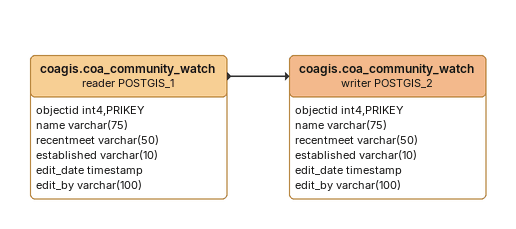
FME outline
coagis.coa_community_watch (reader POSTGIS_1)
    attributes: objectid int4,PRIKEY, name varchar(75), recentmeet varchar(50), established varchar(10), edit_date timestamp, edit_by varchar(100)
    -> coagis.coa_community_watch (writer POSTGIS_2)
coagis.coa_community_watch (writer POSTGIS_2)
    attributes: objectid int4,PRIKEY, name varchar(75), recentmeet varchar(50), established varchar(10), edit_date timestamp, edit_by varchar(100)
